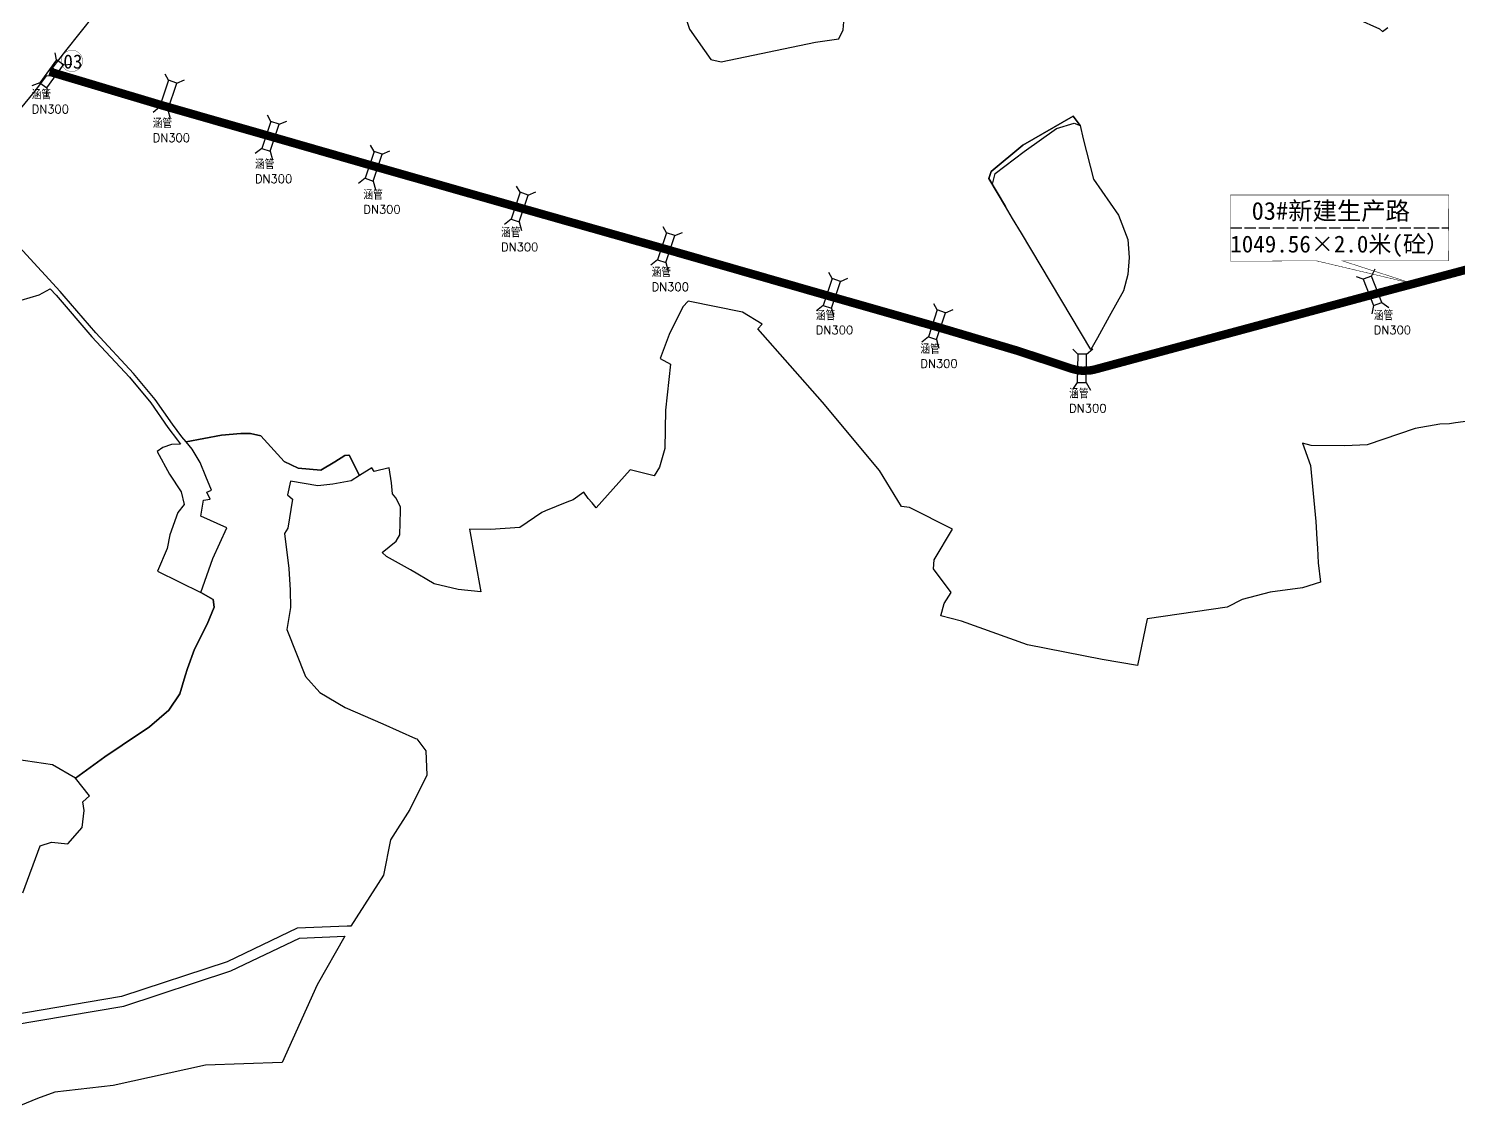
# Model space of a CAD drawing. Header units: millimetres. Extents: x 35444746 to 35449000, y 3482000 to 3488437.
# Drawn here: x 35446601 to 35447108, y 3483387 to 3483770 of the extents above; entities that cross this region are included whole.
import ezdxf

# ---------------------------------------------------------------- set-up
doc = ezdxf.new("R2010")
doc.units = ezdxf.units.MM
doc.linetypes.add('X3', pattern=[5, 4, -1])
for name, color, linetype, true_color in [('0203.02旱地整理', 9, 'Continuous', 0x808080), ('0204.02水田整理', 9, 'Continuous', 0x808080), ('0301.01生产道路工程标注', 6, 'X3', 0xff00ff), ('0301.02生产道路工程', 6, 'X3', 0xff00ff), ('0401.03涵管标注', 4, '732', 0x00ffff)]:
    doc.layers.add(name, color=color, linetype=linetype, true_color=true_color)
doc.styles.add('FS', font='rs.shx', dxfattribs={"bigfont": 'fs.shx'})
doc.styles.add('宋体', font='')
doc.styles.get('宋体').set_extended_font_data('SimSun')
doc.linetypes.add('732', pattern='A,9,-0.5,[162,AAA.SHX,S=1,R=0,X=0,Y=0],-0.5', length=10)

msp = doc.modelspace()

# ---------------------------------------------------------------- linework, layer by layer
at = {"layer": '0203.02旱地整理', "color": 41}
for points in [[(35446599.384, 3483463.556), (35446605.529, 3483480.266), (35446609.553, 3483481.545), (35446615.308, 3483480.892), (35446620.413, 3483486.789), (35446621.155, 3483492.805), (35446620.683, 3483495.861), (35446623.015, 3483497.961), (35446618.022, 3483504.203), (35446628.451, 3483511.776), (35446634.62, 3483515.93), (35446644.31, 3483522.455), (35446651.176, 3483528.364), (35446655.024, 3483534.128), (35446656.975, 3483540.522), (35446657.778, 3483543.153), (35446660.201, 3483549.968), (35446664.711, 3483558.853), (35446667.165, 3483564.859), (35446666.912, 3483567.553), (35446662.484, 3483570.059), (35446666.803, 3483582.102), (35446671.701, 3483593.05), (35446662.504, 3483597.159), (35446663.408, 3483602.76), (35446665.759, 3483603.212), (35446664.593, 3483605.611), (35446666.259, 3483606.368), (35446664.303, 3483611.154), (35446662.31, 3483616.146), (35446659.43, 3483620.917), (35446657.276, 3483623.457), (35446669.819, 3483625.827), (35446676.658, 3483626.488), (35446680.136, 3483626.421), (35446683.716, 3483625.607), (35446692.091, 3483616.528), (35446697.061, 3483614.129), (35446705.042, 3483613.497), (35446710.052, 3483616.436), (35446713.594, 3483618.637), (35446714.937, 3483618.784), (35446715.083, 3483618.801), (35446718.794, 3483611.569), (35446715.77, 3483609.631), (35446709.319, 3483608.432), (35446704.009, 3483607.842), (35446694.251, 3483609.499), (35446693.262, 3483604.694), (35446695.008, 3483603.217), (35446693.289, 3483592.841), (35446692.112, 3483590.983), (35446693.656, 3483578.561), (35446694.141, 3483570.864), (35446694.266, 3483564.715), (35446692.975, 3483556.942), (35446699.642, 3483540.267), (35446704.736, 3483534.658), (35446713.663, 3483529.282), (35446727.025, 3483523.439), (35446738.651, 3483518.304), (35446739.104, 3483518.222), (35446742.318001, 3483513.893), (35446742.661222, 3483505.255889), (35446736.653057, 3483493.170964), (35446729.786717, 3483482.324057), (35446727.25399, 3483469.839985), (35446715.724425, 3483451.787152), (35446714.408681, 3483451.719133), (35446696.676763, 3483451.001086), (35446671.880963, 3483439.134169), (35446634.400855, 3483426.795855), (35446594.739695, 3483420.100902)], [(35446599.384, 3483463.556), (35446605.529, 3483480.266), (35446609.553, 3483481.545), (35446615.308, 3483480.892), (35446620.413, 3483486.789), (35446621.155, 3483492.805), (35446620.683, 3483495.861), (35446623.015, 3483497.961), (35446618.022, 3483504.203), (35446628.451, 3483511.776), (35446634.62, 3483515.93), (35446644.31, 3483522.455), (35446651.176, 3483528.364), (35446655.024, 3483534.128), (35446656.975, 3483540.522), (35446657.778, 3483543.153), (35446660.201, 3483549.968), (35446664.711, 3483558.853), (35446667.165, 3483564.859), (35446666.912, 3483567.553), (35446662.484, 3483570.059), (35446666.803, 3483582.102), (35446671.701, 3483593.05), (35446662.504, 3483597.159), (35446663.408, 3483602.76), (35446665.759, 3483603.212), (35446664.593, 3483605.611), (35446666.259, 3483606.368), (35446664.303, 3483611.154), (35446662.31, 3483616.146), (35446659.43, 3483620.917), (35446657.276, 3483623.457), (35446669.819, 3483625.827), (35446676.658, 3483626.488), (35446680.136, 3483626.421), (35446683.716, 3483625.607), (35446692.091, 3483616.528), (35446697.061, 3483614.129), (35446705.042, 3483613.497), (35446710.052, 3483616.436), (35446713.594, 3483618.637), (35446714.937, 3483618.784), (35446715.083, 3483618.801), (35446718.794, 3483611.569), (35446715.77, 3483609.631), (35446709.319, 3483608.432), (35446704.009, 3483607.842), (35446694.251, 3483609.499), (35446693.262, 3483604.694), (35446695.008, 3483603.217), (35446693.289, 3483592.841), (35446692.112, 3483590.983), (35446693.656, 3483578.561), (35446694.141, 3483570.864), (35446694.266, 3483564.715), (35446692.975, 3483556.942), (35446699.642, 3483540.267), (35446704.736, 3483534.658), (35446713.663, 3483529.282), (35446727.025, 3483523.439), (35446738.651, 3483518.304), (35446739.104, 3483518.222), (35446742.318001, 3483513.893), (35446742.661222, 3483505.255889), (35446736.653057, 3483493.170964), (35446729.786717, 3483482.324057), (35446727.25399, 3483469.839985), (35446715.724425, 3483451.787152), (35446714.408681, 3483451.719133), (35446696.676763, 3483451.001086), (35446671.880963, 3483439.134169), (35446634.400855, 3483426.795855), (35446594.739695, 3483420.100902)], [(35446595.176969, 3483416.6252), (35446635.244131, 3483423.388688), (35446673.189012, 3483435.880003), (35446697.538025, 3483447.533094), (35446713.580959, 3483448.182746), (35446703.72657, 3483431.004193), (35446691.347991, 3483403.440268), (35446664.151728, 3483402.47894), (35446631.370016, 3483395.306864), (35446610.740185, 3483392.921493), (35446604.581955, 3483390.678109), (35446595.149905, 3483386.77238)], [(35446595.176969, 3483416.6252), (35446635.244131, 3483423.388688), (35446673.189012, 3483435.880003), (35446697.538025, 3483447.533094), (35446713.580959, 3483448.182746), (35446703.72657, 3483431.004193), (35446691.347991, 3483403.440268), (35446664.151728, 3483402.47894), (35446631.370016, 3483395.306864), (35446610.740185, 3483392.921493), (35446604.581955, 3483390.678109), (35446595.149905, 3483386.77238)]]:
    msp.add_lwpolyline(points, dxfattribs=at)
at = {"layer": '0204.02水田整理', "color": 51}
for points in [[(35446832.094, 3483780.732), (35446835.741, 3483769.805), (35446843.347, 3483759.036), (35446847.039, 3483758.228), (35446880.418, 3483765.205), (35446888.783, 3483766.4), (35446890.293, 3483769.56), (35446890.57, 3483772.463)], [(35447118.204041, 3483687.423848), (35447079.02622, 3483677.001339), (35446979.140989, 3483650.086716), (35446977.703609, 3483649.809905), (35446975.220335, 3483649.691416), (35446973.725569, 3483649.848454), (35446971.632284, 3483650.379213), (35446952.47867, 3483656.719057), (35446923.704222, 3483665.266175), (35446886.971547, 3483675.742834), (35446828.137852, 3483692.639438), (35446775.979795, 3483707.432851), (35446724.596388, 3483722.070398), (35446688.894018, 3483732.350927), (35446649.071434, 3483743.754982), (35446611.245231, 3483755.080358), (35446609.850145, 3483756.005538), (35446611.254, 3483757.846), (35446614.575, 3483762.2), (35446624.742, 3483774.95)], [(35447072.605, 3483773.446), (35447080.496, 3483769.96), (35447081.525, 3483768.997), (35447083.415, 3483770.434)], [(35446591.891, 3483733.5), (35446603.476, 3483747.649), (35446607.862532, 3483753.399767), (35446610.437939, 3483753.234346), (35446648.509283, 3483741.835573), (35446688.342005, 3483730.428615), (35446724.04571, 3483720.147702), (35446775.432961, 3483705.509059), (35446827.588952, 3483690.716233), (35446886.421236, 3483673.820034), (35446923.145187, 3483663.345862), (35446951.879551, 3483654.810651), (35446971.071562, 3483648.458098), (35446973.373496, 3483647.874435), (35446975.163181, 3483647.686413), (35446977.941583, 3483647.818984), (35446979.590868, 3483648.136604), (35447079.543486, 3483675.069385), (35447118.719548, 3483685.491427)], [(35447112.826, 3483630.922), (35447107.383, 3483630.235), (35447105.268, 3483629.864), (35447101.851, 3483629.809), (35447093.137, 3483628.266), (35447076.121, 3483622.391), (35447068.134, 3483622.019), (35447056.264, 3483622.178), (35447053.181, 3483623.019), (35447055.96, 3483615.14), (35447057.922, 3483595.282), (35447058.272, 3483588.923), (35447058.442, 3483585.843), (35447058.735, 3483580.551), (35447059.530901, 3483573.727383), (35447053.131, 3483571.719), (35447041.722, 3483570.154), (35447031.727, 3483567.61), (35447026.494547, 3483564.889678), (35446998.098441, 3483560.717677), (35446994.66229, 3483544.2043), (35446982.138, 3483546.323), (35446955.627, 3483551.554), (35446932.274, 3483559.929), (35446924.906, 3483561.831), (35446926.055, 3483566.203), (35446928.545102, 3483570.022991), (35446922.332, 3483578.441), (35446922.515, 3483581.679), (35446929.04, 3483592.574), (35446913.822, 3483600.231), (35446910.931, 3483600.55), (35446903.16706, 3483613.282374), (35446882.972, 3483637.547), (35446859.985301, 3483663.603878), (35446861.592038, 3483665.189905), (35446854.526, 3483669.465), (35446835.319, 3483673.323), (35446833.437, 3483671.312), (35446828.547, 3483661.5), (35446825.382054, 3483653.043823), (35446829.073, 3483651.003), (35446827.261, 3483634.756), (35446827.068, 3483621.176), (35446825.124, 3483614.508), (35446823.23471, 3483611.413922), (35446814.796, 3483613.589), (35446802.640493, 3483600.14838), (35446801.217174, 3483601.849501), (35446799.903324, 3483603.419789), (35446798.292, 3483605.611), (35446794.538, 3483602.959), (35446792.248884, 3483602.042941), (35446784.767, 3483599.049), (35446783.43, 3483598.457), (35446775.6, 3483593.163), (35446765.191, 3483592.425), (35446757.821, 3483592.577), (35446761.754, 3483570.307), (35446753.711, 3483571.157), (35446745.197, 3483573.128), (35446736.845, 3483578.147), (35446728.339, 3483582.86), (35446726.845, 3483584.203), (35446731.772, 3483588.239), (35446733.099, 3483590.516), (35446733.296, 3483599.067), (35446733.327, 3483600.418), (35446731.674, 3483603.675), (35446730.422, 3483605.075), (35446730.151, 3483608.899), (35446729.27, 3483614.295), (35446724.012, 3483612.986), (35446723.097, 3483614.328), (35446718.794, 3483611.569), (35446715.083, 3483618.801), (35446714.937, 3483618.784), (35446713.594, 3483618.637), (35446710.052, 3483616.436), (35446705.042, 3483613.497), (35446697.061, 3483614.129), (35446692.091, 3483616.528), (35446683.716, 3483625.607), (35446680.136, 3483626.421), (35446676.658, 3483626.488), (35446669.819, 3483625.827), (35446657.276, 3483623.457), (35446655.723, 3483625.289), (35446652.404, 3483629.751), (35446646.325, 3483638.483), (35446638.641, 3483647.753), (35446625.291, 3483662.097), (35446614.047, 3483675.135), (35446612.644, 3483676.762), (35446591.475, 3483699.877)], [(35446589.085, 3483670.862), (35446605.203, 3483675.633), (35446609.052, 3483677.724), (35446611.135, 3483675.45), (35446623.804, 3483660.76), (35446637.143, 3483646.427), (35446644.732, 3483637.273), (35446650.777, 3483628.589), (35446654.16, 3483624.04), (35446655.336, 3483622.653), (35446652.147, 3483622.537), (35446649.042, 3483621.429), (35446647.038, 3483620.05), (35446651.35, 3483612.007), (35446655.46, 3483605.755), (35446656.556, 3483601.311), (35446654.3, 3483598.478), (35446651.529, 3483590.492), (35446650.561, 3483585.644), (35446647.081, 3483577.594), (35446662.484, 3483570.059), (35446666.912, 3483567.553), (35446667.165, 3483564.859), (35446664.711, 3483558.853), (35446660.201, 3483549.968), (35446657.778, 3483543.153), (35446656.975, 3483540.522), (35446655.024, 3483534.128), (35446651.176, 3483528.364), (35446644.31, 3483522.455), (35446634.62, 3483515.93), (35446628.451, 3483511.776), (35446618.022, 3483504.203), (35446609.871, 3483508.965), (35446597.084, 3483510.888)]]:
    msp.add_lwpolyline(points, dxfattribs=at)
for points in [[(35446974.317, 3483735.677), (35446971.895, 3483739.032), (35446953.949, 3483728.676), (35446942.765, 3483719.315), (35446941.934, 3483716.862), (35446947.839474, 3483706.957045), (35446943.283, 3483714.889), (35446944.169, 3483718.65), (35446954.52, 3483726.497), (35446965.933, 3483734.556), (35446972.143, 3483736.511)], [(35446971.895, 3483739.032), (35446974.317, 3483735.677), (35446975.44, 3483730.948), (35446979.011, 3483716.659), (35446987.93, 3483703.834), (35446991.218, 3483695.297), (35446991.725, 3483688.816), (35446991.182, 3483682.777), (35446989.676, 3483677.002), (35446984.572, 3483667.999), (35446980.509, 3483660.366), (35446978.083, 3483656.237), (35446953.51, 3483697.446), (35446950.274, 3483702.719), (35446947.824, 3483706.983), (35446941.934, 3483716.862), (35446942.765, 3483719.315), (35446953.949, 3483728.676)]]:
    msp.add_lwpolyline(points, close=True, dxfattribs=at)
at = {"layer": '0301.01生产道路工程标注'}
msp.add_line((35447027.642696, 3483699.408662, 733.922366), (35447104.891162, 3483699.428689, 733.922366), dxfattribs=at)
at = {"layer": '0301.01生产道路工程标注', "const_width": 0.12}
msp.add_lwpolyline([(35446618.679117, 3483755.320977), (35446619.166438, 3483755.659567), (35446619.604883, 3483756.083298), (35446619.969679, 3483756.571873), (35446620.251378, 3483757.112638), (35446620.442683, 3483757.691588), (35446620.538642, 3483758.293729), (35446620.536767, 3483758.903465), (35446620.437109, 3483759.505004), (35446620.242247, 3483760.082769), (35446619.957229, 3483760.621792), (35446619.589437, 3483761.108114), (35446619.148396, 3483761.529142), (35446618.645528, 3483761.873969), (35446618.093857, 3483762.133665), (35446617.507673, 3483762.301504), (35446616.902157, 3483762.373139), (35446616.292991, 3483762.346714), (35446615.695953, 3483762.222915), (35446615.126504, 3483762.004947), (35446614.599394, 3483761.698456), (35446614.128276, 3483761.311379), (35446613.725349, 3483760.853743), (35446613.40105, 3483760.337398), (35446613.163778, 3483759.775719), (35446613.019678, 3483759.183252), (35446612.972483, 3483758.575342), (35446613.023415, 3483757.967733), (35446613.171154, 3483757.376164), (35446613.411875, 3483756.815955), (35446613.739341, 3483756.301613), (35446614.145075, 3483755.846462), (35446614.618565, 3483755.462289), (35446615.147548, 3483755.159045), (35446615.718326, 3483754.944581), (35446616.316115, 3483754.824455), (35446616.925432, 3483754.801776), (35446617.530496, 3483754.877133), (35446618.115637, 3483755.048572), (35446618.650961, 3483755.304606)], dxfattribs=at)
at = {"layer": '0301.01生产道路工程标注', "const_width": 0.18, "elevation": 567.729678, "flags": 128}
msp.add_lwpolyline([(35447105.07715, 3483711.032601), (35447105.07715, 3483711.032601), (35447105.07715, 3483711.032601), (35447027.642696, 3483711.032601), (35447027.642696, 3483694.494869), (35447027.642696, 3483694.494869), (35447027.642696, 3483692.058328), (35447027.642696, 3483687.577226), (35447038.344678, 3483687.577226), (35447041.804335, 3483687.577226), (35447041.804335, 3483687.577226), (35447046.724746, 3483687.667151), (35447058.149669, 3483687.67237), (35447092.496453, 3483679.550055), (35447067.30757, 3483687.676553), (35447087.104812, 3483687.685596), (35447104.891162, 3483687.667029), (35447105.07715, 3483711.032601)], close=True, dxfattribs=at)
at = {"layer": '0301.02生产道路工程', "color": 6, "linetype": 'Continuous', "const_width": 3, "elevation": 567.729678, "flags": 128}
msp.add_lwpolyline([(35447118.461795, 3483686.457637), (35447079.284853, 3483676.035362), (35446979.365929, 3483649.11166), (35446977.822596, 3483648.814445), (35446975.191758, 3483648.688914), (35446973.549532, 3483648.861444), (35446971.351923, 3483649.418655), (35446952.17911, 3483655.764854), (35446923.424704, 3483664.306018), (35446886.696392, 3483674.781434), (35446827.863402, 3483691.677835), (35446775.706378, 3483706.470955), (35446724.321049, 3483721.10905), (35446688.618011, 3483731.389771), (35446648.790358, 3483742.795278), (35446610.635596, 3483754.219026), (35446608.831603, 3483754.733415)], dxfattribs=at)
at = {"layer": '0401.03涵管标注', "color": 4, "linetype": 'Continuous'}
for p, q in [((35446611.30167, 3483758.967932), (35446610.798443, 3483761.439008)), ((35446611.30167, 3483758.967932), (35446605.401082, 3483750.852683)), ((35446607.895645, 3483749.038889), (35446613.796233, 3483757.154138)), ((35446613.796233, 3483757.154138), (35446611.30167, 3483758.967932)), ((35446611.30167, 3483758.967932), (35446611.30167, 3483758.967932)), ((35446613.796233, 3483757.154138), (35446616.689979, 3483757.453993)), ((35446605.401082, 3483750.852683), (35446602.586253, 3483749.783878)), ((35446605.401082, 3483750.852683), (35446607.895645, 3483749.038889)), ((35446651.074146, 3483751.686694, 567.729678), (35446647.89231, 3483742.170912, 567.729678)), ((35446651.074146, 3483751.686694, 567.729678), (35446649.849903, 3483753.89139, 567.729678)), ((35446650.817386, 3483741.192841, 567.729678), (35446653.999222, 3483750.708623, 567.729678)), ((35446653.999222, 3483750.708623, 567.729678), (35446651.074146, 3483751.686694, 567.729678)), ((35446651.074146, 3483751.686694, 567.729678), (35446651.074146, 3483751.686694, 567.729678)), ((35446653.999222, 3483750.708623, 567.729678), (35446656.668217, 3483751.866267, 567.729678)), ((35446607.895645, 3483749.038889), (35446607.720085, 3483745.915742)), ((35446647.89231, 3483742.170912, 567.729678), (35446645.530205, 3483740.30381, 567.729678)), ((35446647.89231, 3483742.170912, 567.729678), (35446650.817386, 3483741.192841, 567.729678)), ((35446650.817386, 3483741.192841, 567.729678), (35446651.590804, 3483738.161885, 567.729678)), ((35446687.352451, 3483737.076766, 567.729678), (35446686.128208, 3483739.281462, 567.729678)), ((35446687.352451, 3483737.076766, 567.729678), (35446684.170615, 3483727.560984, 567.729678)), ((35446687.095691, 3483726.582912, 567.729678), (35446690.277527, 3483736.098694, 567.729678)), ((35446690.277527, 3483736.098694, 567.729678), (35446687.352451, 3483737.076766, 567.729678)), ((35446687.352451, 3483737.076766, 567.729678), (35446687.352451, 3483737.076766, 567.729678)), ((35446690.277527, 3483736.098694, 567.729678), (35446692.946523, 3483737.256338, 567.729678)), ((35446684.170615, 3483727.560984, 567.729678), (35446681.80851, 3483725.693881, 567.729678)), ((35446684.170615, 3483727.560984, 567.729678), (35446687.095691, 3483726.582912, 567.729678)), ((35446687.095691, 3483726.582912, 567.729678), (35446687.869109, 3483723.551956, 567.729678)), ((35446723.908953, 3483726.477187, 567.729678), (35446720.727117, 3483716.961405, 567.729678)), ((35446723.908953, 3483726.477187, 567.729678), (35446722.68471, 3483728.681883, 567.729678)), ((35446723.652193, 3483715.983334, 567.729678), (35446726.834029, 3483725.499116, 567.729678)), ((35446726.834029, 3483725.499116, 567.729678), (35446723.908953, 3483726.477187, 567.729678)), ((35446723.908953, 3483726.477187, 567.729678), (35446723.908953, 3483726.477187, 567.729678)), ((35446726.834029, 3483725.499116, 567.729678), (35446729.503024, 3483726.65676, 567.729678)), ((35446720.727117, 3483716.961405, 567.729678), (35446718.365012, 3483715.094303, 567.729678)), ((35446720.727117, 3483716.961405, 567.729678), (35446723.652193, 3483715.983334, 567.729678)), ((35446723.652193, 3483715.983334, 567.729678), (35446724.425611, 3483712.952378, 567.729678)), ((35446775.682696, 3483711.977352, 567.729678), (35446774.458452, 3483714.182048, 567.729678)), ((35446775.682696, 3483711.977352, 567.729678), (35446772.500859, 3483702.46157, 567.729678)), ((35446775.425935, 3483701.483499, 567.729678), (35446778.607772, 3483710.999281, 567.729678)), ((35446778.607772, 3483710.999281, 567.729678), (35446775.682696, 3483711.977352, 567.729678)), ((35446775.682696, 3483711.977352, 567.729678), (35446775.682696, 3483711.977352, 567.729678)), ((35446778.607772, 3483710.999281, 567.729678), (35446781.276767, 3483712.156925, 567.729678)), ((35446772.500859, 3483702.46157, 567.729678), (35446770.138755, 3483700.594468, 567.729678)), ((35446772.500859, 3483702.46157, 567.729678), (35446775.425935, 3483701.483499, 567.729678)), ((35446775.425935, 3483701.483499, 567.729678), (35446776.199354, 3483698.452543, 567.729678)), ((35446827.656325, 3483697.585262, 567.729678), (35446826.432082, 3483699.789958, 567.729678)), ((35446827.656325, 3483697.585262, 567.729678), (35446824.474488, 3483688.06948, 567.729678)), ((35446827.399564, 3483687.091409, 567.729678), (35446830.581401, 3483696.607191, 567.729678)), ((35446830.581401, 3483696.607191, 567.729678), (35446827.656325, 3483697.585262, 567.729678)), ((35446827.656325, 3483697.585262, 567.729678), (35446827.656325, 3483697.585262, 567.729678)), ((35446830.581401, 3483696.607191, 567.729678), (35446833.250396, 3483697.764835, 567.729678)), ((35446824.474488, 3483688.06948, 567.729678), (35446822.112384, 3483686.202378, 567.729678)), ((35446824.474488, 3483688.06948, 567.729678), (35446827.399564, 3483687.091409, 567.729678)), ((35446827.399564, 3483687.091409, 567.729678), (35446828.172983, 3483684.060453, 567.729678)), ((35446886.37076, 3483681.378544, 567.729678), (35446885.146517, 3483683.58324, 567.729678)), ((35447077.593894, 3483682.2819), (35447078.898964, 3483684.88199)), ((35446886.37076, 3483681.378544, 567.729678), (35446883.188923, 3483671.862762, 567.729678)), ((35446886.113999, 3483670.88469, 567.729678), (35446889.295836, 3483680.400472, 567.729678)), ((35446889.295836, 3483680.400472, 567.729678), (35446886.37076, 3483681.378544, 567.729678)), ((35446886.37076, 3483681.378544, 567.729678), (35446886.37076, 3483681.378544, 567.729678)), ((35446889.295836, 3483680.400472, 567.729678), (35446891.964831, 3483681.558117, 567.729678)), ((35447074.72246, 3483681.156042), (35447072.369089, 3483682.062189)), ((35447077.593894, 3483682.2819), (35447074.72246, 3483681.156042)), ((35447074.72246, 3483681.156042), (35447078.385074, 3483671.814765)), ((35447074.72246, 3483681.156042), (35447074.72246, 3483681.156042)), ((35447081.256509, 3483672.940623), (35447077.593894, 3483682.2819)), ((35446883.188923, 3483671.862762, 567.729678), (35446880.826819, 3483669.995659, 567.729678)), ((35446883.188923, 3483671.862762, 567.729678), (35446886.113999, 3483670.88469, 567.729678)), ((35446886.113999, 3483670.88469, 567.729678), (35446886.887418, 3483667.853735, 567.729678)), ((35446923.671575, 3483670.26067, 1135.459357), (35446920.489738, 3483660.744888, 1135.459357)), ((35446923.671575, 3483670.26067, 1135.459357), (35446922.447331, 3483672.465366, 1135.459357)), ((35446923.414814, 3483659.766817, 1135.459357), (35446926.596651, 3483669.282599, 1135.459357)), ((35446926.596651, 3483669.282599, 1135.459357), (35446923.671575, 3483670.26067, 1135.459357)), ((35446923.671575, 3483670.26067, 1135.459357), (35446923.671575, 3483670.26067, 1135.459357)), ((35446926.596651, 3483669.282599, 1135.459357), (35446929.265646, 3483670.440243, 1135.459357)), ((35447078.385074, 3483671.814765), (35447077.770512, 3483668.867237)), ((35447078.385074, 3483671.814765), (35447081.256509, 3483672.940623)), ((35447081.256509, 3483672.940623), (35447083.793998, 3483671.111411)), ((35446920.489738, 3483660.744888, 1135.459357), (35446918.127633, 3483658.877786, 1135.459357)), ((35446920.489738, 3483660.744888, 1135.459357), (35446923.414814, 3483659.766817, 1135.459357)), ((35446923.414814, 3483659.766817, 1135.459357), (35446924.188233, 3483656.735861, 1135.459357)), ((35446973.52772, 3483654.603658), (35446971.703403, 3483656.344728)), ((35446973.52772, 3483654.603658), (35446973.318638, 3483644.572184)), ((35446976.611316, 3483654.539388), (35446973.52772, 3483654.603658)), ((35446973.52772, 3483654.603658), (35446973.52772, 3483654.603658)), ((35446976.402234, 3483644.507914), (35446976.611316, 3483654.539388)), ((35446976.611316, 3483654.539388), (35446978.815492, 3483656.438146)), ((35446973.318638, 3483644.572184), (35446971.618389, 3483642.087277)), ((35446973.318638, 3483644.572184), (35446976.402234, 3483644.507914)), ((35446976.402234, 3483644.507914), (35446978.041743, 3483641.843917))]:
    msp.add_line(p, q, dxfattribs=at)

# ---------------------------------------------------------------- texts
at = {"layer": '0301.01生产道路工程标注', "color": 0, "style": '宋体'}
for s, height, p in [('03#新建生产路', 6.3354219, (35447035.143983, 3483702.229742, 965.15196)), ('1049.56×2.0米(砼）', 6, (35447027.553244, 3483690.64231, 965.15196))]:
    msp.add_text(s, height=height, dxfattribs=at).set_placement(p)
at = {"layer": '0301.01生产道路工程标注', "insert": (35446613.725349, 3483760.853743), "char_height": 5, "width": 0.4, "attachment_point": 1, "style": '宋体'}
msp.add_mtext('03', dxfattribs=at)
at = {"layer": '0401.03涵管标注', "color": 0, "linetype": 'Continuous', "char_height": 3, "width": 16, "attachment_point": 1, "style": 'FS'}
for insert in [(35446602.485544, 3483747.970227), (35446645.411534, 3483737.80048, -567.729678), (35446681.665475, 3483723.263516, -567.729678), (35446720.121779, 3483712.434837, 541.316322), (35446768.954327, 3483699.092474, -567.729678), (35446822.342576, 3483684.962917, -567.729678), (35446880.5775, 3483669.661547, -567.729678), (35447078.430057, 3483669.666025), (35446917.642381, 3483657.750432), (35446970.424545, 3483641.912943)]:
    msp.add_mtext('涵管DN300', dxfattribs=dict(at, insert=insert))

doc.saveas('drawing.dxf')
